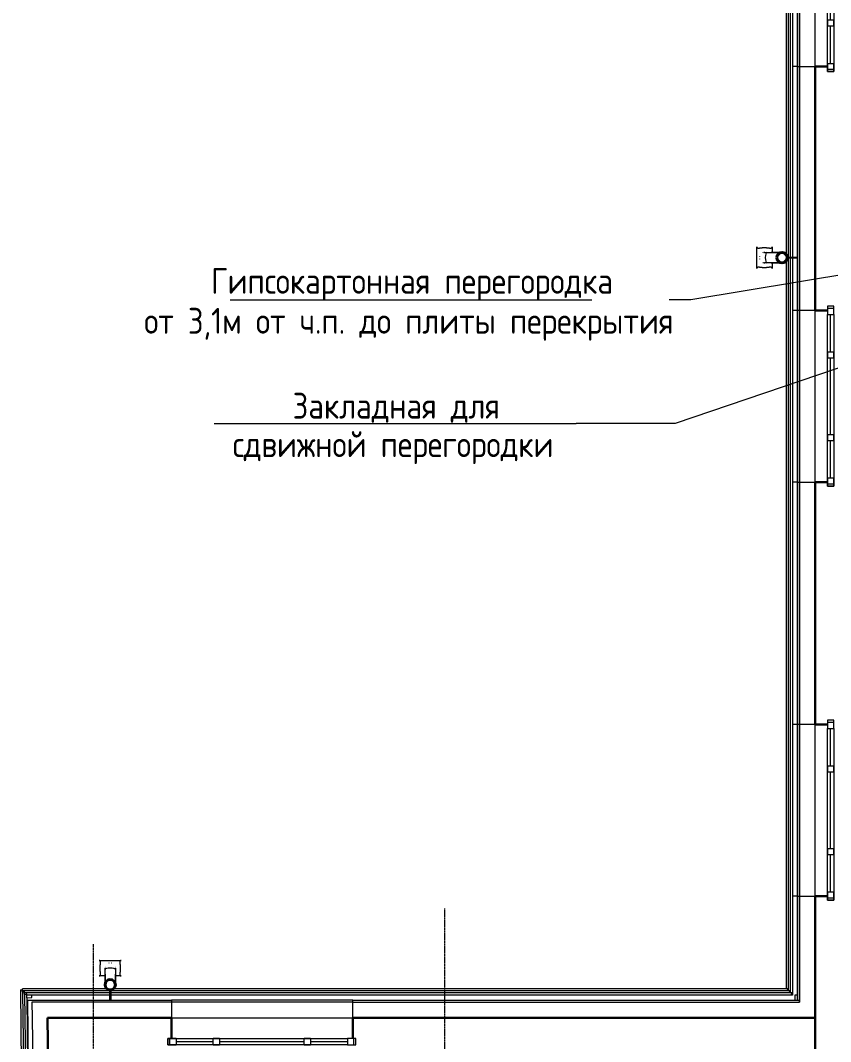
# Model space of a CAD drawing. Header units: millimetres. Extents: x -10051 to 73829, y -4843 to 44223.
# Drawn here: x 37743 to 45582, y 20421 to 30300 of the extents above; entities that cross this region are included whole.
import ezdxf

# ---------------------------------------------------------------- set-up
doc = ezdxf.new("R2010")
doc.units = ezdxf.units.MM
doc.linetypes.add('ADSK_Линия сетки', pattern=[25, 20, -2.5, 0, -2.5])
for name, color, linetype, lineweight in [('_ Окна', 7, 'Continuous', 9), ('Аннотация', 7, 'Continuous', 20), ('Обобщенные модели', 7, 'Continuous', 18), ('Окна', 7, 'Continuous', 9), ('Оси', 7, 'Continuous', 9), ('Стены наружные', 7, 'Continuous', 18), ('Стены несущие', 7, 'Continuous', 30), ('Стены отделка', 7, 'Continuous', 30), ('Стены штриховка', 7, 'Continuous', 9)]:
    doc.layers.add(name, color=color, linetype=linetype, lineweight=lineweight)
doc.styles.add('GOST Common_1', font='GOST_Common.ttf', dxfattribs={"width": 0.9, "height": 250})

# ---------------------------------------------------------------- blocks, each defined once
blk = doc.blocks.new('Водосток - Тип 1 _карниз больше 490мм_-5181640-План потолков 4-го этажа')
at = {"layer": 'Обобщенные модели', "lineweight": 9}
h = blk.add_hatch(dxfattribs=at)
h.set_pattern_fill('FP_8', color=256, style=0, pattern_type=2)
h.set_pattern_definition([(45, (-38486.85, -20811.32), (-106.066, 106.066), [])])
h.paths.add_polyline_path([(125, 110), (148.3, 116.2), (164.1, 128.8), (173.7, 148.9), (173.3, 172.1), (164.1, 191.2), (144.7, 205.5), (125, 210), (101.5, 203.6), (84.8, 188.8), (76.3, 171.1), (76.5, 148.3), (85.9, 128.8), (103.3, 115), (119.5, 111.2)])
at = {"layer": 'Обобщенные модели'}
for p, q in [((18.8, 395), (24.9, 395)), ((75, 184.9), (75, 306.2)), ((75, 263.6), (75, 306.2)), ((175, 306.2), (175, 184.9)), ((175, 306.2), (175, 263.6)), ((225.1, 395), (231.2, 395)), ((24.9, 245), (18.8, 245)), ((75, 184.9), (75, 216.4)), ((175, 216.4), (175, 184.9)), ((231.2, 245), (225.1, 245)), ((75, 173.8), (75, 183.5)), ((75, 173.8), (75, 183.5)), ((120, 10), (120, 109.1)), ((130, 109.1), (130, 10)), ((175, 177.5), (175, 173.8)), ((175, 177.5), (175, 173.8))]:
    blk.add_line(p, q, dxfattribs=at)
at = {"layer": 'Обобщенные модели', "flags": 128}
for points in [[(75, 216.4), (75, 222), (75, 227.6), (75, 233.1), (75, 238.5), (75, 243.8), (75, 248.9), (75, 254), (75, 258.9), (75, 263.6), (75, 268.2), (75, 272.7), (75, 277), (75, 281.1), (75, 285.1), (75, 288.8), (75, 292.4), (75, 295.7), (75, 298.9), (75, 301.9), (75, 304.6), (75, 307.2), (75, 309.5), (75, 311.6), (75, 313.4), (75, 315.1), (75, 316.5), (75, 317.7), (75, 318.6), (75, 319.3), (75, 319.8), (75, 320), (75, 320)], [(175, 320), (175, 319.9), (175, 319.5), (175, 318.9), (175, 318.1), (175, 317), (175, 315.7), (175, 314.2), (175, 312.4), (175, 310.4), (175, 308.2), (175, 305.7), (175, 303), (175, 300.2), (175, 297.1), (175, 293.8), (175, 290.3), (175, 286.6), (175, 282.8), (175, 278.7), (175, 274.5), (175, 270.1), (175, 265.6), (175, 260.9), (175, 256), (175, 251), (175, 245.9), (175, 240.7), (175, 235.4), (175, 229.9), (175, 224.4), (175, 218.7), (175, 216.4)], [(75, 263.6), (75, 258), (75, 252.4), (75, 246.9), (75, 241.5), (75, 236.2), (75, 231.1), (75, 226), (75, 221.1), (75, 216.4), (75, 211.8), (75, 207.3), (75, 203), (75, 198.9), (75, 194.9), (75, 191.2), (75, 187.6), (75, 184.3), (75, 181.1), (75, 178.1), (75, 175.4), (75, 173)], [(175, 173), (175, 174.3), (175, 177), (175, 179.8), (175, 182.9), (175, 186.2), (175, 189.7), (175, 193.4), (175, 197.2), (175, 201.3), (175, 205.5), (175, 209.9), (175, 214.4), (175, 219.1), (175, 224), (175, 229), (175, 234.1), (175, 239.3), (175, 244.6), (175, 250.1), (175, 255.6), (175, 261.3), (175, 263.6)]]:
    blk.add_lwpolyline(points, dxfattribs=at)
at = {"layer": 'Обобщенные модели'}
for centre, radius, start, end in [((125, 320), 50, 174.54437, 183.38559), ((125, 320), 50, 163.32487, 166.67519), ((125, 320), 50, 103.32484, 106.67517), ((125, 320), 50, 73.32483, 76.67516), ((125, 320), 50, 13.32481, 16.67513), ((125, 320), 50, 356.72694, 5.45563), ((125, 160), 52, 90, 270), ((125, 160), 52, 270, 90)]:
    blk.add_arc(centre, radius, start, end, dxfattribs=at)
at = {"layer": 'Обобщенные модели', "lineweight": 40}
for start, end in [(90, 270), (270, 90)]:
    blk.add_arc((125, 160), 50, start, end, dxfattribs=at)
at = {"layer": 'Обобщенные модели'}
for start_param, end_param in [(4.712389, 6.283185), (4.712389, 6.283185), (3.141593, 4.712389), (3.141593, 4.712389)]:
    blk.add_ellipse((125, 306.2), major_axis=(-50, 0), ratio=0.309017, start_param=start_param, end_param=end_param, dxfattribs=at)
for points, knots in [([(18.8, 245), (21.1, 245), (25.1, 245.7), (28.9, 248.6), (30.8, 252.1), (31.6, 254.9), (32, 257.4), (32.1, 259.4), (32.2, 261.5), (32.2, 263.8), (32.1, 266.2), (31.9, 268.7), (31.6, 271.4), (31.3, 274.1), (31, 277), (30.6, 279.9), (30.2, 282.9), (29.8, 286), (29.4, 289.2), (29, 292.4), (28.7, 295.7), (28.3, 300.2), (27.8, 305.9), (27.4, 315.3), (27.4, 324.8), (27.8, 334.1), (28.3, 339.8), (28.7, 344.3), (29, 347.6), (29.4, 350.8), (29.8, 354), (30.2, 357.1), (30.6, 360.1), (31, 363.1), (31.3, 365.9), (31.6, 368.6), (31.9, 371.3), (32.1, 373.8), (32.2, 376.2), (32.2, 378.5), (32.1, 380.6), (32, 382.7), (31.6, 385.1), (30.8, 387.9), (28.9, 391.5), (25.1, 394.3), (21.1, 395), (18.8, 395)], [-1, -1, -1, -1, -0.941176, -0.882353, -0.852941, -0.823529, -0.808824, -0.794118, -0.779412, -0.764706, -0.75, -0.735294, -0.720588, -0.705882, -0.691176, -0.676471, -0.661765, -0.647059, -0.632353, -0.617647, -0.602941, -0.588235, -0.558824, -0.529412, -0.470588, -0.441176, -0.411765, -0.397059, -0.382353, -0.367647, -0.352941, -0.338235, -0.323529, -0.308824, -0.294118, -0.279412, -0.264706, -0.25, -0.235294, -0.220588, -0.205882, -0.191176, -0.176471, -0.147059, -0.117647, -0.058824, 0, 0, 0, 0]), ([(18.8, 395), (22.1, 395), (28.9, 395), (39.4, 395), (48.4, 395), (56, 395), (60.8, 395), (64.9, 395), (67.9, 395), (71, 395), (74.3, 395), (77.6, 395), (81, 395), (83.9, 395), (86.4, 395), (88.2, 395), (90.2, 395), (92.8, 395), (96.1, 395), (99.6, 395), (102.5, 395), (104.8, 395), (107.1, 395), (110.3, 395), (116, 395), (121.3, 395), (125, 395)], [-1, -1, -1, -1, -0.875, -0.75, -0.625, -0.5625, -0.5, -0.46875, -0.4375, -0.40625, -0.375, -0.34375, -0.3125, -0.28125, -0.265625, -0.25, -0.234375, -0.21875, -0.1875, -0.15625, -0.140625, -0.125, -0.109375, -0.09375, -0.0625, 0, 0, 0, 0]), ([(125, 395), (128.7, 395), (134, 395), (139.7, 395), (142.9, 395), (145.2, 395), (147.5, 395), (150.4, 395), (153.9, 395), (157.2, 395), (159.8, 395), (161.8, 395), (163.6, 395), (166.1, 395), (169, 395), (172.4, 395), (175.7, 395), (179, 395), (182.1, 395), (185.1, 395), (189.2, 395), (194, 395), (201.6, 395), (210.6, 395), (221.1, 395), (227.9, 395), (231.2, 395)], [-1, -1, -1, -1, -0.9375, -0.90625, -0.890625, -0.875, -0.859375, -0.84375, -0.8125, -0.78125, -0.765625, -0.75, -0.734375, -0.71875, -0.6875, -0.65625, -0.625, -0.59375, -0.5625, -0.53125, -0.5, -0.4375, -0.375, -0.25, -0.125, 0, 0, 0, 0]), ([(231.2, 395), (228.9, 395), (224.9, 394.3), (221.1, 391.4), (219.2, 387.9), (218.4, 385.1), (218, 382.6), (217.9, 380.6), (217.8, 378.5), (217.8, 376.2), (217.9, 373.8), (218.1, 371.3), (218.4, 368.6), (218.7, 365.9), (219, 363), (219.4, 360.1), (219.8, 357.1), (220.2, 354), (220.6, 350.8), (221, 347.6), (221.3, 344.3), (221.7, 339.8), (222.2, 334.1), (222.6, 324.7), (222.6, 315.2), (222.2, 305.9), (221.7, 300.2), (221.3, 295.7), (221, 292.4), (220.6, 289.2), (220.2, 286), (219.8, 282.9), (219.4, 279.9), (219, 276.9), (218.7, 274.1), (218.4, 271.4), (218.1, 268.7), (217.9, 266.2), (217.8, 263.8), (217.8, 261.5), (217.9, 259.4), (218, 257.3), (218.4, 254.9), (219.2, 252.1), (221.1, 248.5), (224.9, 245.7), (228.9, 245), (231.2, 245)], [-1, -1, -1, -1, -0.941176, -0.882353, -0.852941, -0.823529, -0.808824, -0.794118, -0.779412, -0.764706, -0.75, -0.735294, -0.720588, -0.705882, -0.691176, -0.676471, -0.661765, -0.647059, -0.632353, -0.617647, -0.602941, -0.588235, -0.558824, -0.529412, -0.470588, -0.441176, -0.411765, -0.397059, -0.382353, -0.367647, -0.352941, -0.338235, -0.323529, -0.308824, -0.294118, -0.279412, -0.264706, -0.25, -0.235294, -0.220588, -0.205882, -0.191176, -0.176471, -0.147059, -0.117647, -0.058824, 0, 0, 0, 0]), ([(74.3, 245), (73.2, 245), (71, 245), (67.9, 245), (64.9, 245), (60.8, 245), (56, 245), (48.4, 245), (39.4, 245), (28.9, 245), (22.1, 245), (18.8, 245)], [-0.625, -0.625, -0.625, -0.625, -0.59375, -0.5625, -0.53125, -0.5, -0.4375, -0.375, -0.25, -0.125, 0, 0, 0, 0]), ([(231.2, 245), (227.9, 245), (221.1, 245), (210.6, 245), (201.6, 245), (194, 245), (189.2, 245), (185.1, 245), (182.1, 245), (179, 245), (176.8, 245), (175.7, 245)], [-1, -1, -1, -1, -0.875, -0.75, -0.625, -0.5625, -0.5, -0.46875, -0.4375, -0.40625, -0.375, -0.375, -0.375, -0.375])]:
    blk.add_open_spline(points, degree=3, knots=knots, dxfattribs=at)
blk = doc.blocks.new('Водосток - Тип 1 _карниз больше 490мм_-5178134-План потолков 4-го этажа')
at = {"layer": 'Обобщенные модели'}
for p, q in [((18.8, 405), (24.9, 405)), ((225.1, 405), (231.2, 405)), ((75, 183.8), (75, 306.2)), ((75, 263.6), (75, 306.2)), ((175, 306.2), (175, 183.8)), ((175, 306.2), (175, 263.6)), ((24.9, 255), (18.8, 255)), ((75, 183.8), (75, 226.4)), ((175, 226.4), (175, 183.8)), ((231.2, 255), (225.1, 255)), ((120, 10), (120, 109.1)), ((130, 109.1), (130, 10))]:
    blk.add_line(p, q, dxfattribs=at)
at = {"layer": 'Обобщенные модели', "flags": 128}
for points in [[(75, 226.4), (75, 232), (75, 237.6), (75, 243.1), (75, 248.5), (75, 253.8), (75, 258.9), (75, 264), (75, 268.9), (75, 273.6), (75, 278.2), (75, 282.7), (75, 287), (75, 291.1), (75, 295.1), (75, 298.8), (75, 302.4), (75, 305.7), (75, 308.9), (75, 311.9), (75, 314.6), (75, 317.2), (75, 319.5), (75, 321.6), (75, 323.4), (75, 325.1), (75, 326.5), (75, 327.7), (75, 328.6), (75, 329.3), (75, 329.8), (75, 330), (75, 330)], [(175, 330), (175, 329.9), (175, 329.5), (175, 328.9), (175, 328.1), (175, 327), (175, 325.7), (175, 324.2), (175, 322.4), (175, 320.4), (175, 318.2), (175, 315.7), (175, 313), (175, 310.2), (175, 307.1), (175, 303.8), (175, 300.3), (175, 296.6), (175, 292.8), (175, 288.7), (175, 284.5), (175, 280.1), (175, 275.6), (175, 270.9), (175, 266), (175, 261), (175, 255.9), (175, 250.7), (175, 245.4), (175, 239.9), (175, 234.4), (175, 228.7), (175, 226.4)], [(75, 263.6), (75, 258), (75, 252.4), (75, 246.9), (75, 241.5), (75, 236.2), (75, 231.1), (75, 226), (75, 221.1), (75, 216.4), (75, 211.8), (75, 207.3), (75, 203), (75, 198.9), (75, 194.9), (75, 191.2), (75, 187.6), (75, 184.3), (75, 181.1), (75, 178.1), (75, 175.4), (75, 173)], [(175, 173), (175, 174.3), (175, 177), (175, 179.8), (175, 182.9), (175, 186.2), (175, 189.7), (175, 193.4), (175, 197.2), (175, 201.3), (175, 205.5), (175, 209.9), (175, 214.4), (175, 219.1), (175, 224), (175, 229), (175, 234.1), (175, 239.3), (175, 244.6), (175, 250.1), (175, 255.6), (175, 261.3), (175, 263.6)]]:
    blk.add_lwpolyline(points, dxfattribs=at)
at = {"layer": 'Обобщенные модели'}
for centre, radius, start, end in [((125, 330), 50, 174.54437, 183.38559), ((125, 330), 50, 163.32487, 166.67519), ((125, 330), 50, 103.32484, 106.67517), ((125, 330), 50, 73.32483, 76.67516), ((125, 330), 50, 13.32481, 16.67513), ((125, 330), 50, 356.72694, 5.45563), ((125, 160), 52, 90, 270), ((125, 160), 52, 270, 90)]:
    blk.add_arc(centre, radius, start, end, dxfattribs=at)
at = {"layer": 'Обобщенные модели', "lineweight": 40}
for start, end in [(90, 270), (270, 90)]:
    blk.add_arc((125, 160), 50, start, end, dxfattribs=at)
at = {"layer": 'Обобщенные модели'}
for start_param, end_param in [(4.712389, 6.283185), (4.712389, 6.283185), (3.141593, 4.712389), (3.141593, 4.712389)]:
    blk.add_ellipse((125, 306.2), major_axis=(-50, 0), ratio=0.309017, start_param=start_param, end_param=end_param, dxfattribs=at)
for points, knots in [([(18.8, 255), (21.1, 255), (25.1, 255.7), (28.9, 258.6), (30.8, 262.1), (31.6, 264.9), (32, 267.4), (32.1, 269.4), (32.2, 271.5), (32.2, 273.8), (32.1, 276.2), (31.9, 278.7), (31.6, 281.4), (31.3, 284.1), (31, 287), (30.6, 289.9), (30.2, 292.9), (29.8, 296), (29.4, 299.2), (29, 302.4), (28.7, 305.7), (28.3, 310.2), (27.8, 315.9), (27.4, 325.3), (27.4, 334.8), (27.8, 344.1), (28.3, 349.8), (28.7, 354.3), (29, 357.6), (29.4, 360.8), (29.8, 364), (30.2, 367.1), (30.6, 370.1), (31, 373.1), (31.3, 375.9), (31.6, 378.6), (31.9, 381.3), (32.1, 383.8), (32.2, 386.2), (32.2, 388.5), (32.1, 390.6), (32, 392.7), (31.6, 395.1), (30.8, 397.9), (28.9, 401.5), (25.1, 404.3), (21.1, 405), (18.8, 405)], [-1, -1, -1, -1, -0.941176, -0.882353, -0.852941, -0.823529, -0.808824, -0.794118, -0.779412, -0.764706, -0.75, -0.735294, -0.720588, -0.705882, -0.691176, -0.676471, -0.661765, -0.647059, -0.632353, -0.617647, -0.602941, -0.588235, -0.558824, -0.529412, -0.470588, -0.441176, -0.411765, -0.397059, -0.382353, -0.367647, -0.352941, -0.338235, -0.323529, -0.308824, -0.294118, -0.279412, -0.264706, -0.25, -0.235294, -0.220588, -0.205882, -0.191176, -0.176471, -0.147059, -0.117647, -0.058824, 0, 0, 0, 0]), ([(18.8, 405), (22.1, 405), (28.9, 405), (39.4, 405), (48.4, 405), (56, 405), (60.8, 405), (64.9, 405), (67.9, 405), (71, 405), (74.3, 405), (77.6, 405), (81, 405), (83.9, 405), (86.4, 405), (88.2, 405), (90.2, 405), (92.8, 405), (96.1, 405), (99.6, 405), (102.5, 405), (104.8, 405), (107.1, 405), (110.3, 405), (116, 405), (121.3, 405), (125, 405)], [-1, -1, -1, -1, -0.875, -0.75, -0.625, -0.5625, -0.5, -0.46875, -0.4375, -0.40625, -0.375, -0.34375, -0.3125, -0.28125, -0.265625, -0.25, -0.234375, -0.21875, -0.1875, -0.15625, -0.140625, -0.125, -0.109375, -0.09375, -0.0625, 0, 0, 0, 0]), ([(125, 405), (128.7, 405), (134, 405), (139.7, 405), (142.9, 405), (145.2, 405), (147.5, 405), (150.4, 405), (153.9, 405), (157.2, 405), (159.8, 405), (161.8, 405), (163.6, 405), (166.1, 405), (169, 405), (172.4, 405), (175.7, 405), (179, 405), (182.1, 405), (185.1, 405), (189.2, 405), (194, 405), (201.6, 405), (210.6, 405), (221.1, 405), (227.9, 405), (231.2, 405)], [-1, -1, -1, -1, -0.9375, -0.90625, -0.890625, -0.875, -0.859375, -0.84375, -0.8125, -0.78125, -0.765625, -0.75, -0.734375, -0.71875, -0.6875, -0.65625, -0.625, -0.59375, -0.5625, -0.53125, -0.5, -0.4375, -0.375, -0.25, -0.125, 0, 0, 0, 0]), ([(231.2, 405), (228.9, 405), (224.9, 404.3), (221.1, 401.4), (219.2, 397.9), (218.4, 395.1), (218, 392.6), (217.9, 390.6), (217.8, 388.5), (217.8, 386.2), (217.9, 383.8), (218.1, 381.3), (218.4, 378.6), (218.7, 375.9), (219, 373), (219.4, 370.1), (219.8, 367.1), (220.2, 364), (220.6, 360.8), (221, 357.6), (221.3, 354.3), (221.7, 349.8), (222.2, 344.1), (222.6, 334.7), (222.6, 325.2), (222.2, 315.9), (221.7, 310.2), (221.3, 305.7), (221, 302.4), (220.6, 299.2), (220.2, 296), (219.8, 292.9), (219.4, 289.9), (219, 286.9), (218.7, 284.1), (218.4, 281.4), (218.1, 278.7), (217.9, 276.2), (217.8, 273.8), (217.8, 271.5), (217.9, 269.4), (218, 267.3), (218.4, 264.9), (219.2, 262.1), (221.1, 258.5), (224.9, 255.7), (228.9, 255), (231.2, 255)], [-1, -1, -1, -1, -0.941176, -0.882353, -0.852941, -0.823529, -0.808824, -0.794118, -0.779412, -0.764706, -0.75, -0.735294, -0.720588, -0.705882, -0.691176, -0.676471, -0.661765, -0.647059, -0.632353, -0.617647, -0.602941, -0.588235, -0.558824, -0.529412, -0.470588, -0.441176, -0.411765, -0.397059, -0.382353, -0.367647, -0.352941, -0.338235, -0.323529, -0.308824, -0.294118, -0.279412, -0.264706, -0.25, -0.235294, -0.220588, -0.205882, -0.191176, -0.176471, -0.147059, -0.117647, -0.058824, 0, 0, 0, 0]), ([(74.3, 255), (73.2, 255), (71, 255), (67.9, 255), (64.9, 255), (60.8, 255), (56, 255), (48.4, 255), (39.4, 255), (28.9, 255), (22.1, 255), (18.8, 255)], [-0.625, -0.625, -0.625, -0.625, -0.59375, -0.5625, -0.53125, -0.5, -0.4375, -0.375, -0.25, -0.125, 0, 0, 0, 0]), ([(231.2, 255), (227.9, 255), (221.1, 255), (210.6, 255), (201.6, 255), (194, 255), (189.2, 255), (185.1, 255), (182.1, 255), (179, 255), (176.8, 255), (175.7, 255)], [-1, -1, -1, -1, -0.875, -0.75, -0.625, -0.5625, -0.5, -0.46875, -0.4375, -0.40625, -0.375, -0.375, -0.375, -0.375])]:
    blk.add_open_spline(points, degree=3, knots=knots, dxfattribs=at)
blk = doc.blocks.new('окно трехпол с фрамугой - 1750-2320_h___нов_-6139341-План потолков 4-го этажа')
at = {"layer": '_ Окна', "lineweight": 18}
for p, q in [((-895, 75), (-895, 135)), ((-895, 135), (-815, 135)), ((-815, 135), (-815, 75)), ((-455, 75), (-455, 135)), ((-455, 135), (-395, 135)), ((-395, 135), (-395, 75)), ((395, 75), (395, 135)), ((395, 135), (455, 135)), ((455, 135), (455, 75)), ((815, 135), (815, 75)), ((895, 135), (815, 135)), ((895, 75), (895, 135)), ((-815, 75), (-895, 75)), ((-395, 75), (-455, 75)), ((455, 75), (395, 75)), ((815, 75), (895, 75))]:
    blk.add_line(p, q, dxfattribs=at)
at = {"layer": '_ Окна'}
for p, q in [((-875, 75), (-875, 135)), ((-815, 105), (-455, 105)), ((-395, 105), (395, 105)), ((455, 105), (815, 105)), ((875, 75), (875, 135))]:
    blk.add_line(p, q, dxfattribs=at)
at = {"layer": 'Окна'}
for p, q in [((-895, 135), (-895, 75)), ((-815, 135), (-895, 135)), ((-815, 135), (-455, 135)), ((-395, 135), (-455, 135)), ((-395, 135), (395, 135)), ((455, 135), (395, 135)), ((455, 135), (815, 135)), ((895, 135), (815, 135)), ((895, 75), (895, 135)), ((-895, 75), (-815, 75)), ((-455, 75), (-815, 75)), ((-455, 75), (-395, 75)), ((395, 75), (-395, 75)), ((395, 75), (455, 75)), ((815, 75), (455, 75)), ((815, 75), (895, 75))]:
    blk.add_line(p, q, dxfattribs=at)
blk = doc.blocks.new('окно трехпол с фрамугой - 1700-2320_h_ _нов_-6139333-План потолков 4-го этажа')
at = {"layer": '_ Окна', "lineweight": 18}
for p, q in [((-870, 75), (-870, 135)), ((-870, 135), (-790, 135)), ((-790, 135), (-790, 75)), ((-430, 75), (-430, 135)), ((-430, 135), (-370, 135)), ((-370, 135), (-370, 75)), ((370, 75), (370, 135)), ((370, 135), (430, 135)), ((430, 135), (430, 75)), ((790, 135), (790, 75)), ((870, 135), (790, 135)), ((870, 75), (870, 135)), ((-790, 75), (-870, 75)), ((-370, 75), (-430, 75)), ((430, 75), (370, 75)), ((790, 75), (870, 75))]:
    blk.add_line(p, q, dxfattribs=at)
at = {"layer": '_ Окна'}
for p, q in [((-850, 75), (-850, 135)), ((-790, 105), (-430, 105)), ((-370, 105), (370, 105)), ((430, 105), (790, 105)), ((850, 75), (850, 135))]:
    blk.add_line(p, q, dxfattribs=at)
at = {"layer": 'Окна'}
for p, q in [((-870, 135), (-870, 75)), ((-790, 135), (-870, 135)), ((-790, 135), (-430, 135)), ((-370, 135), (-430, 135)), ((-370, 135), (370, 135)), ((430, 135), (370, 135)), ((430, 135), (790, 135)), ((870, 135), (790, 135)), ((870, 75), (870, 135)), ((-870, 75), (-790, 75)), ((-430, 75), (-790, 75)), ((-430, 75), (-370, 75)), ((370, 75), (-370, 75)), ((370, 75), (430, 75)), ((790, 75), (430, 75)), ((790, 75), (870, 75))]:
    blk.add_line(p, q, dxfattribs=at)
blk = doc.blocks.new('окно трехпол с фрамугой - 1700-2320_h_ _нов_ ОК-26 Е30-6139325-План потолков 4-го этажа')
at = {"layer": '_ Окна', "lineweight": 18}
for p, q in [((-870, 75), (-870, 135)), ((-870, 135), (-790, 135)), ((-790, 135), (-790, 75)), ((-430, 75), (-430, 135)), ((-430, 135), (-370, 135)), ((-370, 135), (-370, 75)), ((370, 75), (370, 135)), ((370, 135), (430, 135)), ((430, 135), (430, 75)), ((790, 135), (790, 75)), ((870, 135), (790, 135)), ((870, 75), (870, 135)), ((-790, 75), (-870, 75)), ((-370, 75), (-430, 75)), ((430, 75), (370, 75)), ((790, 75), (870, 75))]:
    blk.add_line(p, q, dxfattribs=at)
at = {"layer": '_ Окна'}
for p, q in [((-850, 75), (-850, 135)), ((-790, 105), (-430, 105)), ((-370, 105), (370, 105)), ((430, 105), (790, 105)), ((850, 75), (850, 135))]:
    blk.add_line(p, q, dxfattribs=at)
at = {"layer": 'Окна'}
for p, q in [((-870, 135), (-870, 75)), ((-790, 135), (-870, 135)), ((-790, 135), (-430, 135)), ((-370, 135), (-430, 135)), ((-370, 135), (370, 135)), ((430, 135), (370, 135)), ((430, 135), (790, 135)), ((870, 135), (790, 135)), ((870, 75), (870, 135)), ((-870, 75), (-790, 75)), ((-430, 75), (-790, 75)), ((-430, 75), (-370, 75)), ((370, 75), (-370, 75)), ((370, 75), (430, 75)), ((790, 75), (430, 75)), ((790, 75), (870, 75))]:
    blk.add_line(p, q, dxfattribs=at)
blk = doc.blocks.new('окно трехпол с фрамугой - 1715-2240_h___нов_ ок15_-2908119-План потолков 4-го этажа')
at = {"layer": '_ Окна', "lineweight": 18}
for p, q in [((-910, 35), (-910, 95)), ((-910, 95), (-830, 95)), ((-830, 35), (-910, 35)), ((-830, 95), (-830, 35)), ((-470, 35), (-470, 95)), ((-470, 95), (-410, 95)), ((-410, 35), (-470, 35)), ((-410, 95), (-410, 35)), ((410, 35), (410, 95)), ((410, 95), (470, 95)), ((470, 35), (410, 35)), ((470, 95), (470, 35)), ((830, 95), (830, 35)), ((910, 95), (830, 95)), ((830, 35), (910, 35)), ((910, 35), (910, 95))]:
    blk.add_line(p, q, dxfattribs=at)
at = {"layer": '_ Окна'}
for p, q in [((-890, 35), (-890, 95)), ((-830, 65), (-470, 65)), ((-410, 65), (410, 65)), ((470, 65), (830, 65)), ((890, 35), (890, 95))]:
    blk.add_line(p, q, dxfattribs=at)
at = {"layer": 'Окна'}
for p, q in [((-910, 95), (-910, 35)), ((-830, 95), (-910, 95)), ((-910, 35), (-830, 35)), ((-830, 95), (-470, 95)), ((-470, 35), (-830, 35)), ((-410, 95), (-470, 95)), ((-470, 35), (-410, 35)), ((-410, 95), (410, 95)), ((410, 35), (-410, 35)), ((470, 95), (410, 95)), ((410, 35), (470, 35)), ((470, 95), (830, 95)), ((830, 35), (470, 35)), ((910, 95), (830, 95)), ((830, 35), (910, 35)), ((910, 35), (910, 95))]:
    blk.add_line(p, q, dxfattribs=at)
blk = doc.blocks.new('ADSK_Аннотация_Текст_сВыноской - Текст с выноской-1549955-План потолков 4-го этажа')
at = {"layer": 'Аннотация'}
blk.add_line((-17.5, 0), (17.5, 0), dxfattribs=at)

msp = doc.modelspace()

# ---------------------------------------------------------------- linework, layer by layer
at = {"layer": 'Аннотация'}
for p, q in [((50440.09, 28557.53), (44077.443, 26401.909)), ((50036.425, 28557.53), (44229.34, 27595.774)), ((44229.34, 27595.774), (44018.892, 27595.774)), ((44077.443, 26401.909), (43119.242, 26401.909))]:
    msp.add_line(p, q, dxfattribs=at)
at = {"layer": 'Оси', "linetype": 'ADSK_Линия сетки'}
for p, q in [((41849.565, -3698.875), (41849.565, 21707.143)), ((38449.565, -4043.06), (38449.565, 21362.957))]:
    msp.add_line(p, q, dxfattribs=at)
at = {"layer": 'Стены наружные'}
for p, q in [((45211.854, 43274.03), (45211.854, 29853.953)), ((45151.854, 38845), (45151.854, 28035.814)), ((45171.854, 38845), (45171.854, 28009.456)), ((45191.854, 38845), (45191.854, 28009.385)), ((45261.854, 29853.953), (45261.854, 31543.953)), ((45281.854, 31543.953), (45281.854, 29853.953)), ((45281.854, 29853.953), (45281.854, 31543.953)), ((45431.854, 29853.953), (45431.854, 31543.953)), ((45211.854, 29853.953), (45211.854, 28009.313)), ((45261.854, 29853.953), (45211.854, 29853.953)), ((45151.854, 27973.51), (45151.854, 20931.318)), ((45171.854, 27999.833), (45171.854, 20911.318)), ((45191.854, 27999.833), (45191.854, 20891.318)), ((45211.854, 27999.833), (45211.854, 20871.318)), ((45261.854, 27493.949), (45211.854, 27493.949)), ((45261.854, 25833.949), (45261.854, 27493.949)), ((45281.854, 27493.949), (45281.854, 25833.949)), ((45281.854, 25833.949), (45281.854, 27493.949)), ((45431.854, 25833.949), (45431.854, 27493.949)), ((45261.854, 25833.949), (45211.854, 25833.949)), ((45261.854, 23488.948), (45211.854, 23488.948)), ((45261.854, 21828.948), (45261.854, 23488.948)), ((45281.854, 23488.948), (45281.854, 21828.948)), ((45281.854, 21828.948), (45281.854, 23488.948)), ((45431.854, 21828.948), (45431.854, 23488.948)), ((45261.854, 21828.948), (45211.854, 21828.948)), ((37743.052, 20921.2), (37763.05, 20921.436)), ((37743.052, 20921.2), (37829.782, 13558.131)), ((38580.702, 20931.318), (37762.934, 20931.318)), ((37763.05, 20921.436), (37762.934, 20931.318)), ((38607.025, 20911.318), (37763.169, 20911.318)), ((37763.289, 20901.2), (37763.169, 20911.318)), ((37763.286, 20901.2), (37783.285, 20901.436)), ((37763.286, 20901.2), (37850.009, 13539.01)), ((37783.285, 20901.436), (37783.169, 20911.318)), ((38607.025, 20891.318), (37783.404, 20891.318)), ((37783.523, 20881.2), (37783.404, 20891.318)), ((37783.521, 20881.2), (37803.52, 20881.436)), ((37783.521, 20881.2), (37870.528, 13495.192)), ((37803.52, 20881.436), (37803.404, 20891.318)), ((38607.025, 20871.318), (37803.639, 20871.318)), ((37803.937, 20846.023), (37803.639, 20871.318)), ((37803.932, 20846.023), (37853.929, 20846.612)), ((37803.932, 20846.023), (37891.409, 13420.593)), ((37853.929, 20846.612), (37853.638, 20871.318)), ((45211.854, 20871.318), (38616.506, 20871.318)), ((45191.854, 20891.318), (38616.577, 20891.318)), ((45171.854, 20911.318), (38616.648, 20911.318)), ((45151.854, 20931.318), (38643.006, 20931.318)), ((45171.854, 20931.318), (45161.854, 20931.318)), ((45161.854, 20931.318), (45161.854, 20911.318)), ((45191.854, 20911.318), (45181.854, 20911.318)), ((45181.854, 20911.318), (45181.854, 20891.318)), ((45211.854, 20891.318), (45201.854, 20891.318)), ((45201.854, 20891.318), (45201.854, 20871.318)), ((45261.854, 20871.318), (45236.854, 20871.318)), ((45236.854, 20871.318), (45236.854, 20821.318)), ((40959, 20821.318), (39204, 20821.318)), ((40959, 20801.318), (39204.57, 20801.318)), ((39204.57, 20651.318), (40959, 20651.318))]:
    msp.add_line(p, q, dxfattribs=at)
at = {"layer": 'Стены несущие'}
for p, q in [((45431.854, 29853.953), (45551.854, 29853.953)), ((45431.854, 27493.949), (45431.854, 29853.953)), ((45551.854, 27493.949), (45431.854, 27493.949)), ((45431.854, 25833.949), (45551.854, 25833.949)), ((45431.854, 23488.948), (45431.854, 25833.949)), ((45551.854, 23488.948), (45431.854, 23488.948)), ((45431.854, 21828.948), (45551.854, 21828.948)), ((45431.854, 21828.948), (45431.854, 20061.318)), ((38006.24, 20651.318), (39204, 20651.318)), ((38006.24, 20651.318), (38078.665, 14503.612)), ((39204, 20651.318), (39204, 20451.318)), ((45431.854, 20651.318), (40959, 20651.318)), ((40959, 20451.318), (40959, 20651.318))]:
    msp.add_line(p, q, dxfattribs=at)
at = {"layer": 'Стены отделка', "lineweight": 9}
for p, q in [((45261.854, 27493.949), (45261.854, 29853.953)), ((45261.854, 29853.953), (45281.854, 29853.953)), ((45281.854, 29853.953), (45431.854, 29853.953)), ((45281.854, 27493.949), (45261.854, 27493.949)), ((45431.854, 27493.949), (45281.854, 27493.949)), ((45261.854, 23488.948), (45261.854, 25833.949)), ((45261.854, 25833.949), (45281.854, 25833.949)), ((45281.854, 25833.949), (45431.854, 25833.949)), ((45281.854, 23488.948), (45261.854, 23488.948)), ((45431.854, 23488.948), (45281.854, 23488.948)), ((45261.854, 20821.318), (45261.854, 21828.948)), ((45261.854, 21828.948), (45281.854, 21828.948)), ((45281.854, 21828.948), (45431.854, 21828.948)), ((37814.224, 20821.318), (39204, 20821.318)), ((37888.678, 14501.374), (37814.224, 20821.318)), ((37854.462, 20801.318), (37856.229, 20651.318)), ((39204, 20821.318), (39204, 20651.318)), ((40959, 20821.318), (45281.854, 20821.318)), ((40959, 20651.318), (40959, 20821.318)), ((40959, 20801.318), (40959.57, 20801.318)), ((45281.854, 20821.318), (45281.854, 20801.318)), ((45281.854, 20801.318), (45281.854, 20821.318))]:
    msp.add_line(p, q, dxfattribs=at)
at = {"layer": 'Стены штриховка'}
for p, q in [((45281.854, 29853.953), (45281.854, 27493.949)), ((45281.854, 27493.949), (45281.854, 29853.953)), ((45281.854, 25833.949), (45281.854, 23488.948)), ((45281.854, 23488.948), (45281.854, 25833.949)), ((45281.854, 21828.948), (45281.854, 20821.318)), ((45281.854, 20821.318), (45281.854, 21828.948)), ((39204, 20801.318), (37854.462, 20801.318)), ((40959.57, 20801.318), (45281.854, 20801.318)), ((37856.229, 20651.318), (37928.675, 14501.845))]:
    msp.add_line(p, q, dxfattribs=at)

# ---------------------------------------------------------------- block references
at = {"layer": 'Аннотация', "xscale": 100, "yscale": 100, "zscale": 100}
for p in [(41521.139, 27595.774), (41369.242, 26401.909)]:
    msp.add_blockref('ADSK_Аннотация_Текст_сВыноской - Текст с выноской-1549955-План потолков 4-го этажа', p, dxfattribs=at)
at = {"layer": 'Обобщенные модели', "rotation": 90.00000000000031}
msp.add_blockref('Водосток - Тип 1 _карниз больше 490мм_-5178134-План потолков 4-го этажа', (45271.854, 27879.662), dxfattribs=at)
at = {"layer": 'Обобщенные модели'}
msp.add_blockref('Водосток - Тип 1 _карниз больше 490мм_-5181640-План потолков 4-го этажа', (38486.854, 20811.318), dxfattribs=at)
at = {"layer": 'Окна', "rotation": 89.99999999999991}
for name, p in [('окно трехпол с фрамугой - 1750-2320_h___нов_-6139341-План потолков 4-го этажа', (45686.854, 30698.953)), ('окно трехпол с фрамугой - 1700-2320_h_ _нов_-6139333-План потолков 4-го этажа', (45686.854, 26663.949)), ('окно трехпол с фрамугой - 1700-2320_h_ _нов_ ОК-26 Е30-6139325-План потолков 4-го этажа', (45686.854, 22658.948))]:
    msp.add_blockref(name, p, dxfattribs=at)
at = {"layer": 'Окна'}
msp.add_blockref('окно трехпол с фрамугой - 1715-2240_h___нов_ ок15_-2908119-План потолков 4-го этажа', (40079, 20356.318), dxfattribs=at)

# ---------------------------------------------------------------- texts
at = {"layer": 'Аннотация', "lineweight": 9, "char_height": 250, "line_spacing_factor": 1.022766, "style": 'GOST Common_1'}
for s, insert, width, attachment_point in [('\\pt1143,2286,3429,4572,5715,6858,8001,9144,10287,11430,12573,13716,14859,16002,17145,18288,19431,20574,21717,22860,24003,25146,26289,27432,28575,29718,30861,32004,33147,34290,35433,36576;Гипсокартонная перегородка', (41531.942, 27746.136), 4173.3, 5), ('\\pt1143,2286,3429,4572,5715,6858,8001,9144,10287,11430,12573,13716,14859,16002,17145,18288,19431,20574,21717,22860,24003,25146,26289,27432,28575,29718,30861,32004,33147,34290,35433,36576;от 3,1м от ч.п. до плиты перекрытия', (41501.142, 27518.816), 5030.1, 2), ('\\pt1143,2286,3429,4572,5715,6858,8001,9144,10287,11430,12573,13716,14859,16002,17145,18288,19431,20574,21717,22860,24003,25146,26289,27432,28575,29718,30861,32004,33147,34290,35433,36576;Закладная для', (41380.045, 26552.27), 2078.1, 5), ('\\pt1143,2286,3429,4572,5715,6858,8001,9144,10287,11430,12573,13716,14859,16002,17145,18288,19431,20574,21717,22860,24003,25146,26289,27432,28575,29718,30861,32004,33147,34290,35433,36576;сдвижной перегородки', (41348.795, 26324.951), 3155.4, 2)]:
    msp.add_mtext(s, dxfattribs=dict(at, insert=insert, width=width, attachment_point=attachment_point))

doc.saveas('drawing.dxf')
